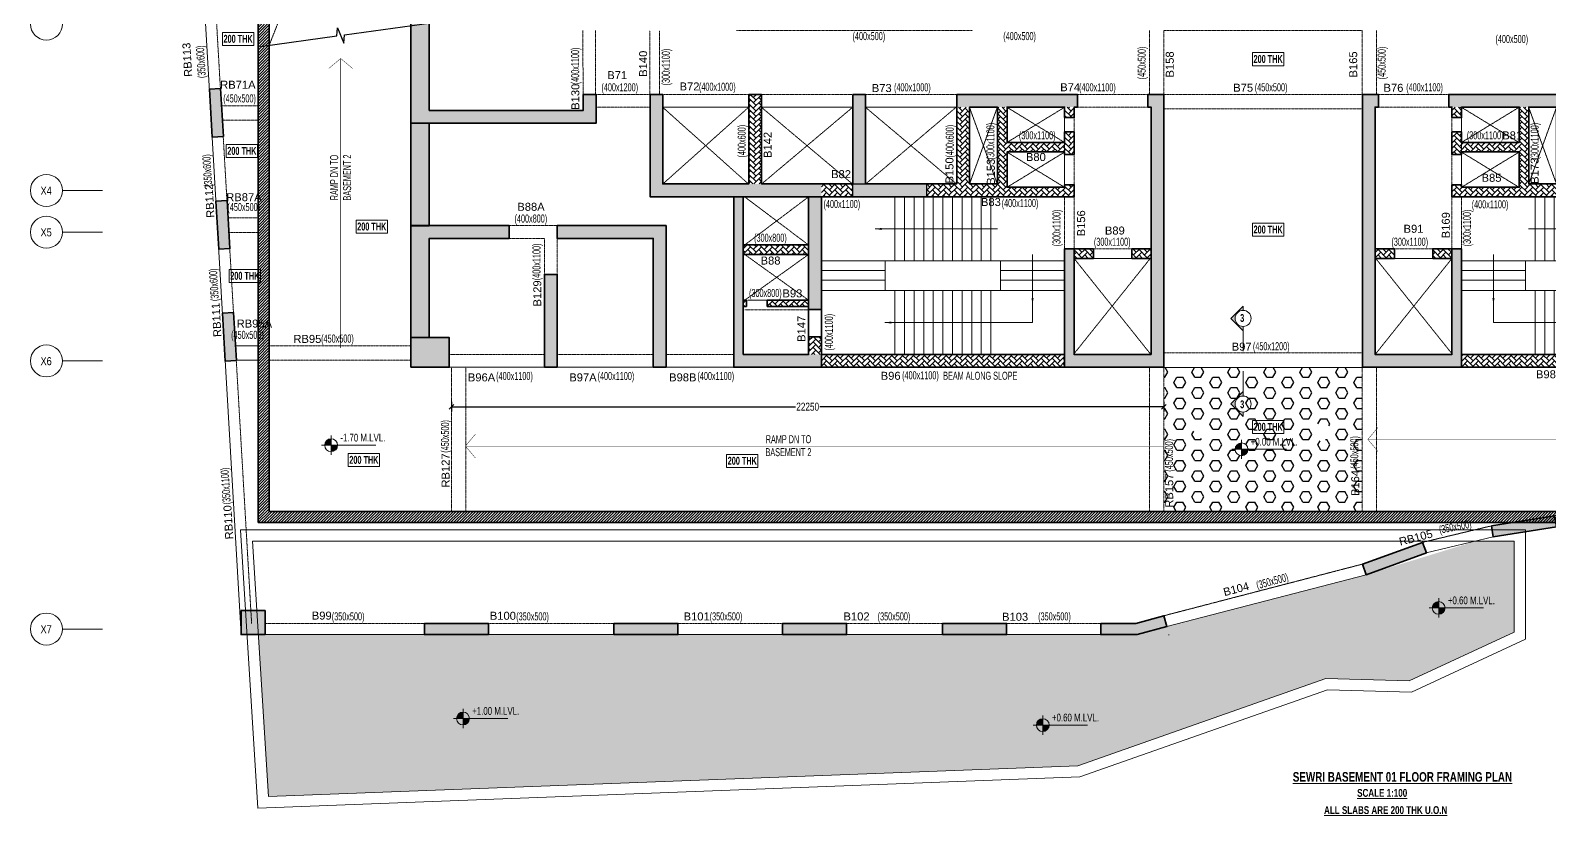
# Model space of a CAD drawing. Header units: millimetres. Extents: x -7 to 75728, y 24 to 63519.
# Drawn here: x -7 to 47456, y 528 to 25056 of the extents above; entities that cross this region are included whole.
import ezdxf
from ezdxf.enums import TextEntityAlignment as Align

# ---------------------------------------------------------------- set-up
doc = ezdxf.new("R2010")
doc.units = ezdxf.units.MM
for name, pattern in [('Grid Line', [2222.5, 1270, -317.5, 317.5, -317.5]), ('HIDDEN', [0.375, 0.25, -0.125]), ('HIDDEN2', [0.1875, 0.125, -0.0625])]:
    doc.linetypes.add(name, pattern=pattern)
for name, color, linetype, lineweight in [('A-ANNO-DIMS', 8, 'Continuous', 15), ('A-DETL-MISC', 35, 'Continuous', 15), ('A-FLOR-IDEN', 11, 'Continuous', 9), ('A-GRIDS', 8, 'Continuous', 9), ('A-HIDD-ABVE', 8, 'HIDDEN', 20), ('A-HIDD-BELW', 8, 'HIDDEN2', 20), ('G-____-____-DIMS', 7, 'Continuous', 9), ('G-ANNO-SYMB', 1, 'Continuous', 9), ('G-ANNO-TEXT', 231, 'Continuous', 9), ('S-BEAM', 7, 'Continuous', 18), ('S-BEAM-IDEN', 2, 'Continuous', 9), ('S-COL HATCH', 9, 'Continuous', 0), ('S-COLS', 5, 'Continuous', 35), ('S-GRIDS', 8, 'Continuous', 9)]:
    doc.layers.add(name, color=color, linetype=linetype, lineweight=lineweight)
for name, color, linetype in [('Beam Nos', 7, 'Continuous'), ('changes', 7, 'Continuous'), ('HATCH', 8, 'Continuous'), ('S-CUTOUT', 1, 'Continuous')]:
    doc.layers.add(name, color=color, linetype=linetype)
doc.styles.add('Arial Narrow', font='ARIALN.TTF', dxfattribs={"height": 400})
doc.styles.add('Dim.s & Anno.(Misc.)', font='ARIALN.TTF')
doc.styles.add('SC-BBS1', font='SansSerif')
doc.styles.add('SOBHA', font='swisscl.ttf')
doc.styles.add('Swis721 LtCn BT', font='swisscl.ttf', dxfattribs={"width": 0.9, "height": 233.355162})
doc.styles.add('Swis721 LtCn BT_1', font='swisscl.ttf', dxfattribs={"height": 240})
doc.styles.add('Swis721 LtCn BT_2', font='swisscl.ttf', dxfattribs={"height": 244.992296})
doc.styles.add('Swis721 LtCn BT_B', font='', dxfattribs={"width": 0.9, "height": 246.918336})
doc.styles.get('Swis721 LtCn BT_B').set_extended_font_data('Swis721 LtCn BT', bold=True)
doc.dimstyles.new('A-GFC-100', dxfattribs={"dimscale": 100, "dimtxt": 1.75, "dimasz": 1.5, "dimexe": 1.5, "dimexo": 0, "dimgap": 1, "dimtad": 1, "dimdsep": 46, "dimtxsty": 'Dim.s & Anno.(Misc.)', "dimblk": 'ARCHTICK', "dimcen": 0, "dimdle": 1.5, "dimclrd": 256, "dimclre": 8, "dimclrt": 6, "dimazin": 2, "dimtfac": 1, "dimtix": 1, "dimtmove": 2, "dimatfit": 3, "dimfxl": 1, "dimtolj": 1, "dimlwd": -1, "dimlwe": 9, "dimarcsym": 0})
doc.dimstyles.new('S-100', dxfattribs={"dimscale": 100, "dimtxt": 2.5, "dimasz": 1.5, "dimexe": 1.5, "dimexo": 1.5, "dimgap": 0.1, "dimtad": 0, "dimdec": 0, "dimrnd": 0.0005, "dimzin": 0, "dimdsep": 46, "dimtxsty": 'SOBHA', "dimblk": 'OBLIQUE', "dimcen": 0.09, "dimclrd": 8, "dimclre": 8, "dimclrt": 6, "dimadec": 0, "dimazin": 0, "dimtfac": 1, "dimtdec": 0, "dimtofl": 0, "dimtmove": 0, "dimatfit": 3, "dimfxl": 1.5, "dimfxlon": 1, "dimtolj": 1, "dimtzin": 0, "dimlwd": -1, "dimlwe": -1, "dimarcsym": 0})
pattern_1 = [(45, (-31802317.5, 20729084.55), (0, 169.7056275), [360, -120]), (135, (-31802232.65, 20729169.4), (1e-14, 169.7056275), [360, -120])]
pattern_2 = [(45, (-31802317.5, 20677155.55), (0, 169.7056275), [360, -120]), (135, (-31802232.65, 20677240.4), (1e-14, 169.7056275), [360, -120])]

# ---------------------------------------------------------------- blocks, each defined once
blk = doc.blocks.new('_ARCHTICK')
at = {"color": 0, "linetype": 'ByBlock', "const_width": 0.15}
blk.add_lwpolyline([(-0.5, -0.5), (0.5, 0.5)], dxfattribs=at)
blk = doc.blocks.new('Spot Elevations - M_Spot Elevation - Target Filled-23738-FIRST FLOOR  FRAMING PLAN _NTA_')
at = {"layer": 'G-____-____-DIMS'}
h = blk.add_hatch(color=256, dxfattribs=at)
edge = h.paths.add_edge_path(flags=0)
edge.add_line((0, 0), (-2, 0))
edge.add_arc((0, 0), 2, 90, 180, ccw=False)
edge.add_line((0, 2), (0, 0))
h = blk.add_hatch(color=256, dxfattribs=at)
edge = h.paths.add_edge_path(flags=0)
edge.add_line((0, 0), (2, 0))
edge.add_arc((0, 0), 2, 270, 360, ccw=False)
edge.add_line((0, -2), (0, 0))
for p, q in [((-3, 0), (14, 0)), ((0, -3), (0, 3))]:
    blk.add_line(p, q, dxfattribs=at)
blk.add_circle((0, 0), 2, dxfattribs=at)
blk = doc.blocks.new('A$C89844c14')
at = {"layer": 'S-COL HATCH', "transparency": 33554687}
h = blk.add_hatch(dxfattribs=at)
h.set_pattern_fill('ANSI31', color=256, scale=500)
h.set_pattern_definition([(45, (-31243118.95, 21573255.045), (-44.19417382, 44.19417382), [])])
edge = h.paths.add_edge_path()
edge.add_line((-12641, -10574), (46763, -10574))
edge.add_line((46763, -10574), (50159, -10424))
edge.add_line((50159, -10424), (50159, 18363))
edge.add_arc((65987, 101152), 84288, 235.33184, 259.17631, ccw=False)
edge.add_arc((-8443, 269), 41200, 49.9962, 101.0852)
edge.add_line((-16364, 40700), (-15224, 21151))
edge.add_line((-15224, 21151), (-12641, 21151))
edge.add_line((-12641, 21151), (-12641, -10574))
edge = h.paths.add_edge_path(flags=16)
edge.add_line((-12291, -10224), (46756, -10224))
edge.add_line((46756, -10224), (49809, -10089))
edge.add_line((49809, -10089), (49809, 18075))
edge.add_arc((65987, 101152), 84638, 235.32076, 258.98032, ccw=False)
edge.add_arc((-8443, 269), 40850, 49.9733, 100.6568)
edge.add_line((-15997, 40415), (-14893, 21501))
edge.add_line((-14893, 21501), (-12291, 21501))
edge.add_line((-12291, 21501), (-12291, -10224))
h = blk.add_hatch(color=256, dxfattribs=at)
h.dxf.hatch_style = 1
h.paths.add_polyline_path([(-14163, 2965), (-14075, 1467), (-13726, 1488), (-13813, 2985)])
h = blk.add_hatch(color=256, dxfattribs=at)
h.dxf.hatch_style = 1
h.paths.add_polyline_path([(-13958, -535), (-13871, -2033), (-13522, -2012), (-13609, -515)])
h = blk.add_hatch(color=256, dxfattribs=at)
h.dxf.hatch_style = 1
h.paths.add_polyline_path([(-13754, -4033), (-13667, -5530), (-13317, -5510), (-13405, -4012)])
h = blk.add_hatch(color=256, dxfattribs=at)
h.dxf.hatch_style = 1
h.paths.add_polyline_path([(25890, -10677), (25945, -11023), (27920, -10704), (27864, -10359)])
h = blk.add_hatch(color=256, dxfattribs=at)
h.dxf.hatch_style = 1
h.paths.add_polyline_path([(23858, -11521), (23739, -11192), (21859, -11873), (21978, -12202)])
h = blk.add_hatch(color=256, dxfattribs=at)
h.dxf.hatch_style = 1
h.paths.add_polyline_path([(-5446, -14074), (-5446, -13724), (-7446, -13724), (-7446, -14074)])
h = blk.add_hatch(color=256, dxfattribs=at)
h.dxf.hatch_style = 1
h.paths.add_polyline_path([(478, -14074), (478, -13724), (-1522, -13724), (-1522, -14074)])
h = blk.add_hatch(color=256, dxfattribs=at)
h.dxf.hatch_style = 1
h.paths.add_polyline_path([(5745, -14074), (5745, -13724), (3745, -13724), (3745, -14074)])
h = blk.add_hatch(color=256, dxfattribs=at)
h.dxf.hatch_style = 1
h.paths.add_polyline_path([(10745, -14074), (10745, -13724), (8745, -13724), (8745, -14074)])
h = blk.add_hatch(color=256, dxfattribs=at)
h.dxf.hatch_style = 1
h.paths.add_polyline_path([(15747, -13822), (15654, -13485), (14779, -13724), (13686, -13724), (13686, -14074), (14825, -14074)])
at = {"layer": 'S-COLS', "elevation": 0}
for points in [[(-12641, -10574), (46763, -10574), (50159, -10424), (50159, 18363, -0.104418), (18042, 31828, 0.226686), (-16364, 40700), (-15224, 21151), (-12641, 21151)], [(-12291, -10224), (46756, -10224), (49809, -10089), (49809, 18075, -0.103603), (17829, 31550, 0.224825), (-15997, 40415), (-14893, 21501), (-12291, 21501)]]:
    blk.add_lwpolyline(points, format="xyb", close=True, dxfattribs=at)
for points in [[(-14163, 2965), (-13813, 2985), (-13726, 1488), (-14075, 1467)], [(-13958, -535), (-13609, -515), (-13522, -2012), (-13871, -2033)], [(-13754, -4033), (-13405, -4012), (-13317, -5510), (-13667, -5530)], [(-7446, -13724), (-5446, -13724), (-5446, -14074), (-7446, -14074)], [(-1522, -13724), (478, -13724), (478, -14074), (-1522, -14074)], [(3745, -13724), (5745, -13724), (5745, -14074), (3745, -14074)], [(8745, -13724), (10745, -13724), (10745, -14074), (8745, -14074)]]:
    blk.add_lwpolyline(points, close=True, dxfattribs=at)
for points in [[(25890, -10677), (25945, -11023), (27920, -10704), (27864, -10359), (25890, -10677)], [(21859, -11873), (21978, -12202), (23858, -11521), (23739, -11192), (21859, -11873)], [(13686, -13724), (14779, -13724), (15654, -13485), (15747, -13822), (14825, -14074), (13686, -14074), (13686, -13724)]]:
    blk.add_lwpolyline(points, dxfattribs=at)
blk = doc.blocks.new('Detail View - M_Section Head - Structural Type 1-785420-STILT FLOOR FRAMING PLAN')
at = {"layer": 'G-ANNO-SYMB'}
h = blk.add_hatch(color=9, dxfattribs=at)
edge = h.paths.add_edge_path(flags=0)
edge.add_line((-8.5, 0), (-9.86, 0))
edge.add_line((-9.86, 0), (-5.99, 3.87))
edge.add_line((-5.99, 3.87), (-2.12, 0))
edge.add_line((-2.12, 0), (-3.5, 0))
edge.add_arc((-6, 0), 2.5, 360, 540)
for p, q in [((-5.99, 3.87), (-9.86, 0)), ((-5.99, 3.87), (-2.12, 0)), ((-8.5, 0), (-9.86, 0)), ((-3.5, 0), (-2.12, 0))]:
    blk.add_line(p, q, dxfattribs=at)
at = {"layer": 'G-ANNO-SYMB', "color": 5}
for p, q in [((-5.99, 3.87), (-9.86, 0)), ((-2.12, 0), (-5.99, 3.87)), ((-9.86, 0), (-8.5, 0)), ((-3.5, 0), (4.24, 0)), ((-3.5, 0), (-2.12, 0))]:
    blk.add_line(p, q, dxfattribs=at)
at = {"layer": 'G-ANNO-SYMB'}
blk.add_arc((-6, 0), 2.5, 360, 180, dxfattribs=at)
at = {"layer": 'G-ANNO-SYMB', "color": 5}
for start, end in [(360, 180), (180, 360)]:
    blk.add_arc((-6, 0), 2.5, start, end, dxfattribs=at)
blk = doc.blocks.new('_OBLIQUE')
at = {"color": 0, "linetype": 'ByBlock'}
blk.add_line((-0.5, -0.5), (0.5, 0.5), dxfattribs=at)
blk = doc.blocks.new('*D22')
at = {"layer": 'changes', "color": 8, "transparency": 16777216}
for p, q in [((13152, 13450), (13152, 13150)), ((13152, 13300), (23892, 13300)), ((35402, 13300), (24662, 13300)), ((35402, 13450), (35402, 13150))]:
    blk.add_line(p, q, dxfattribs=at)
at = {"layer": 'Defpoints', "color": 0, "transparency": 16777216}
for p in [(13152, 13941), (35402, 13941), (35402, 13300)]:
    blk.add_point(p, dxfattribs=at)
at = {"layer": 'changes', "color": 8, "transparency": 16777216, "xscale": 150, "yscale": 150, "zscale": 150, "rotation": 180}
blk.add_blockref('_OBLIQUE', (13152, 13300), dxfattribs=at)
at = {"layer": 'changes', "color": 8, "transparency": 16777216, "xscale": 150, "yscale": 150, "zscale": 150}
blk.add_blockref('_OBLIQUE', (35402, 13300), dxfattribs=at)
at = {"layer": 'changes', "color": 6, "transparency": 16777216, "insert": (24277, 13300), "char_height": 250, "attachment_point": 5, "style": 'SOBHA'}
blk.add_mtext('\\A1;22250', dxfattribs=at)
blk = doc.blocks.new('Grid - Type 1 Structural-6743905-9TH FLOOR LVL')
at = {"layer": 'A-GRIDS'}
blk.add_circle((0, 0), 4, dxfattribs=at)
blk = doc.blocks.new('A$C45bf0ae9')
at = {"layer": 'S-GRIDS', "linetype": 'Grid Line'}
for p, q in [((-17504, -200), (-18754, -200)), ((-17504, -1500), (-18754, -1500)), ((-17504, -5525), (-18754, -5525)), ((-17504, -13899), (-18754, -13899))]:
    blk.add_line(p, q, dxfattribs=at)
at = {"layer": 'A-GRIDS', "xscale": 124.9999999999999, "yscale": 124.9999999999999, "zscale": 124.9999999999999, "rotation": 89.99999999999982}
for p in [(-19254, 5000), (-19254, -200), (-19254, -1500), (-19254, -5525), (-19254, -13899)]:
    blk.add_blockref('Grid - Type 1 Structural-6743905-9TH FLOOR LVL', p, dxfattribs=at)
at = {"layer": 'A-GRIDS', "lineweight": 18, "char_height": 250, "width": 440.93, "attachment_point": 1, "style": 'Arial Narrow'}
for s, insert in [('X4', (-19437, -82)), ('X5', (-19437, -1382)), ('X6', (-19437, -5407)), ('X7', (-19437, -13781))]:
    blk.add_mtext(s, dxfattribs=dict(at, insert=insert))
blk = doc.blocks.new('A$C0bd9de3c')
at = {"layer": 'S-COL HATCH', "transparency": 33554687}
h = blk.add_hatch(color=256, dxfattribs=at)
h.dxf.hatch_style = 1
h.paths.add_polyline_path([(-2086, 1900), (-2086, 2800), (-2486, 2800), (-2486, 2300), (-7296, 2300), (-7296, 13400), (-7871, 13403), (-7871, 1900)])
h = blk.add_hatch(color=256, dxfattribs=at)
h.dxf.hatch_style = 1
h.paths.add_polyline_path([(4954, -400), (4954, 0), (0, 0), (0, 2800), (-400, 2800), (-400, -400)])
at = {"layer": 'S-COL HATCH'}
h = blk.add_hatch(dxfattribs=at)
h.set_pattern_fill('AR-HBONE', color=256, scale=30)
h.set_pattern_definition(pattern_1)
h.paths.add_polyline_path([(2684, 0), (3084, 0), (3084, 2800), (2684, 2800)])
at = {"layer": 'S-COL HATCH', "transparency": 33554687}
h = blk.add_hatch(color=256, dxfattribs=at)
h.dxf.hatch_style = 1
h.paths.add_polyline_path([(5934, 2800), (6334, 2800), (6334, 0), (5934, 0)])
at = {"layer": 'S-COL HATCH'}
h = blk.add_hatch(dxfattribs=at)
h.set_pattern_fill('AR-HBONE', color=256, scale=30)
h.set_pattern_definition(pattern_1)
h.paths.add_polyline_path([(10454, 2400), (10754, 2400), (10754, 1300), (12554, 1300), (12554, 1625), (12854, 1625), (12854, 922), (12554, 922), (12554, 1000), (10754, 1000), (10754, -100), (12554, -100), (12554, -23), (12854, -23), (12854, -400), (8234, -400), (8234, 0), (10454, 0)])
at = {"layer": 'S-COL HATCH', "transparency": 33554687}
h = blk.add_hatch(color=256, dxfattribs=at)
h.dxf.hatch_style = 1
h.paths.add_polyline_path([(9184, 2800), (12954, 2800), (12954, 2400), (9184, 2400)])
at = {"layer": 'S-COL HATCH'}
h = blk.add_hatch(dxfattribs=at)
h.set_pattern_fill('AR-HBONE', color=256, scale=30)
h.set_pattern_definition(pattern_1)
h.paths.add_polyline_path([(9184, 0), (9584, 0), (9584, 2400), (9184, 2400)])
at = {"layer": 'S-COL HATCH', "transparency": 33554687}
h = blk.add_hatch(color=256, dxfattribs=at)
h.dxf.hatch_style = 1
h.paths.add_polyline_path([(12854, -2025), (12554, -2025), (12554, -5325), (12554, -5725), (15254, -5725), (15654, -5725), (15654, -5325), (15654, -5325), (15654, 2800), (15154, 2800), (15154, 2400), (15254, 2400), (15254, -5325), (15254, -5325), (12854, -5325), (12854, -5325)])
at = {"layer": 'S-COL HATCH'}
h = blk.add_hatch(dxfattribs=at)
h.set_pattern_fill('AR-HBONE', color=256, scale=30)
h.set_pattern_definition(pattern_1)
h.paths.add_polyline_path([(12554, 2400), (12854, 2400), (12854, 2075), (12554, 2075)])
at = {"layer": 'S-COL HATCH', "transparency": 33554687}
h = blk.add_hatch(color=256, dxfattribs=at)
h.dxf.hatch_style = 1
h.paths.add_polyline_path([(24654, -2025), (24954, -2025), (24954, -5325), (24954, -5725), (22254, -5725), (21854, -5725), (21854, -5325), (21854, -5325), (21854, 2800), (22354, 2800), (22354, 2400), (22254, 2400), (22254, -5325), (22254, -5325), (24654, -5325), (24654, -5325)])
h = blk.add_hatch(color=256, dxfattribs=at)
h.dxf.hatch_style = 1
h.paths.add_polyline_path([(28324, 2800), (24554, 2800), (24554, 2400), (28324, 2400)])
at = {"layer": 'S-COL HATCH'}
h = blk.add_hatch(dxfattribs=at)
h.set_pattern_fill('AR-HBONE', color=256, scale=30)
h.set_pattern_definition(pattern_1)
h.paths.add_polyline_path([(27054, 2400), (26754, 2400), (26754, 1300), (24954, 1300), (24954, 1625), (24654, 1625), (24654, 922), (24954, 922), (24954, 1000), (26754, 1000), (26754, -100), (24954, -100), (24954, -23), (24654, -23), (24654, -400), (29274, -400), (29274, 0), (27054, 0)])
h = blk.add_hatch(dxfattribs=at)
h.set_pattern_fill('AR-HBONE', color=256, scale=30)
h.set_pattern_definition(pattern_1)
h.paths.add_polyline_path([(24954, 2400), (24654, 2400), (24654, 2075), (24954, 2075)])
at = {"layer": 'S-COL HATCH', "transparency": 33554687}
h = blk.add_hatch(color=256, dxfattribs=at)
h.dxf.hatch_style = 1
h.paths.add_polyline_path([(2514, -400), (2214, -400), (2214, -5725), (2514, -5725), (4954, -5725), (4954, -5325), (2514, -5325), (2514, -3625), (2514, -3625), (2514, -3625)])
h = blk.add_hatch(color=256, dxfattribs=at)
h.dxf.hatch_style = 1
h.paths.add_polyline_path([(4954, -400), (4554, -400), (4554, -400), (4554, -1900), (4554, -1900), (4554, -2200), (4554, -3925), (4954, -3925)])
at = {"layer": 'S-COL HATCH'}
h = blk.add_hatch(dxfattribs=at)
h.set_pattern_fill('AR-HBONE', color=256, scale=30)
h.set_pattern_definition(pattern_1)
h.paths.add_polyline_path([(5934, 0), (4954, 0), (4954, -400), (5934, -400)])
at = {"layer": 'S-COL HATCH', "transparency": 33554687}
h = blk.add_hatch(color=256, dxfattribs=at)
h.dxf.hatch_style = 1
h.paths.add_polyline_path([(5934, 0), (8234, 0), (8234, -400), (5934, -400)])
h = blk.add_hatch(color=256, dxfattribs=at)
h.dxf.hatch_style = 1
h.paths.add_polyline_path([(-4804, -1300), (-7296, -1300), (-7296, -1303), (-7871, -1303), (-7871, -4800), (-7296, -4800), (-7296, -1700), (-4804, -1700)])
h = blk.add_hatch(color=256, dxfattribs=at)
h.dxf.hatch_style = 1
h.paths.add_polyline_path([(100, -1300), (-3304, -1300), (-3304, -1700), (-300, -1700), (-300, -5725), (100, -5725)])
at = {"layer": 'S-COL HATCH'}
h = blk.add_hatch(dxfattribs=at)
h.set_pattern_fill('AR-HBONE', color=256, scale=30)
h.set_pattern_definition(pattern_1)
h.paths.add_polyline_path([(2514, -1900), (2514, -2200), (4554, -2200), (4554, -1900)])
h = blk.add_hatch(dxfattribs=at)
h.set_pattern_fill('AR-HBONE', color=256, scale=30)
h.set_pattern_definition(pattern_2)
h.paths.add_polyline_path([(13454, -2325), (13454, -2025), (12854, -2025), (12854, -2325)])
h.paths.add_polyline_path([(15254, -2325), (15254, -2025), (14654, -2025), (14654, -2325)])
h = blk.add_hatch(dxfattribs=at)
h.set_pattern_fill('AR-HBONE', color=256, scale=30)
h.set_pattern_definition(pattern_2)
h.paths.add_polyline_path([(24654, -2325), (24654, -2025), (24054, -2025), (24054, -2325)])
h.paths.add_polyline_path([(22854, -2325), (22854, -2025), (22254, -2025), (22254, -2325)])
at = {"layer": 'S-COL HATCH', "transparency": 33554687}
h = blk.add_hatch(color=256, dxfattribs=at)
h.dxf.hatch_style = 1
h.paths.add_polyline_path([(-3300, -2827), (-3696, -2827), (-3696, -5725), (-3300, -5725)])
at = {"layer": 'S-COL HATCH'}
h = blk.add_hatch(dxfattribs=at)
h.set_pattern_fill('AR-HBONE', color=256, scale=30)
h.set_pattern_definition(pattern_1)
h.paths.add_polyline_path([(2614, -3625), (2514, -3625), (2514, -3825), (2614, -3825)])
h = blk.add_hatch(dxfattribs=at)
h.set_pattern_fill('AR-HBONE', color=256, scale=30)
h.set_pattern_definition(pattern_1)
h.paths.add_polyline_path([(3264, -3625), (3264, -3825), (4554, -3825), (4554, -3625)])
at = {"layer": 'S-COL HATCH', "transparency": 33554687}
h = blk.add_hatch(color=256, dxfattribs=at)
h.dxf.hatch_style = 1
h.paths.add_polyline_path([(-7871, -4800), (-7871, -5725), (-6671, -5725), (-6671, -4800)])
at = {"layer": 'S-COL HATCH'}
h = blk.add_hatch(dxfattribs=at)
h.set_pattern_fill('AR-HBONE', color=256, scale=30)
h.set_pattern_definition(pattern_1)
h.paths.add_polyline_path([(4954, -4775), (4554, -4775), (4554, -5325), (4954, -5325)])
h = blk.add_hatch(dxfattribs=at)
h.set_pattern_fill('AR-HBONE', color=256, scale=30)
h.set_pattern_definition(pattern_1)
h.paths.add_polyline_path([(4954, -5325), (12554, -5325), (12554, -5725), (4954, -5725)])
h = blk.add_hatch(dxfattribs=at)
h.set_pattern_fill('AR-HBONE', color=256, scale=30)
h.set_pattern_definition(pattern_1)
h.paths.add_polyline_path([(32554, -5325), (24954, -5325), (24954, -5725), (32554, -5725)])
at = {"layer": 'changes'}
blk.add_lwpolyline([(5934, 0), (8234, 0), (8234, -400), (5934, -400)], close=True, dxfattribs=at)
at = {"layer": 'S-COLS'}
for p, q in [((-4804, -1300), (-4804, -1700)), ((-3304, -1300), (-3304, -1700)), ((12554, -2025), (12554, -5325)), ((12854, -2025), (12854, -5325)), ((24654, -2025), (24654, -5325)), ((24954, -2025), (24954, -5325)), ((4554, -3925), (4954, -3925)), ((4554, -4775), (4954, -4775)), ((12554, -5325), (12554, -5725)), ((24954, -5325), (24954, -5725)), ((-3700, -5725), (-3300, -5725)), ((-300, -5725), (100, -5725))]:
    blk.add_line(p, q, dxfattribs=at)
for points in [[(-7871, 1903), (-2086, 1900), (-2086, 2800), (-2486, 2800), (-2486, 2300), (-7296, 2300), (-7296, 13400), (-7871, 13403)], [(9584, 0), (10454, 0), (10454, 2400), (9584, 2400)], [(27924, 0), (27054, 0), (27054, 2400), (27924, 2400)], [(4554, -1900), (2514, -1900), (2514, -2200), (4554, -2200)]]:
    blk.add_lwpolyline(points, close=True, dxfattribs=at)
for points in [[(9184, 2800), (12954, 2800), (12954, 2400), (12854, 2400), (12854, 2075), (12554, 2075), (12554, 2400), (11654, 2400), (10754, 2400), (10754, 1300), (12554, 1300), (12554, 1625), (12854, 1625), (12854, 922), (12554, 922), (12554, 1000), (10754, 1000), (10754, -100), (11654, -100), (12554, -100), (12554, -23), (12854, -23), (12854, -400), (10754, -400), (10754, -400), (-400, -400), (-400, 2800), (0, 2800), (0, 0), (2684, 0), (2684, 2800)], [(2684, 2800), (3084, 2800)], [(3084, 2800), (3084, 0), (5934, 0), (5934, 2800)], [(5934, 2800), (6334, 2800)], [(6334, 2800), (6334, 0), (9184, 0), (9184, 2800)], [(15654, -5325), (15654, 2800), (15154, 2800), (15154, 2400), (15254, 2400), (15254, -5325), (12854, -5325)], [(21854, -5325), (21854, 2800), (22354, 2800), (22354, 2400), (22254, 2400), (22254, -5325), (24654, -5325)], [(28324, 2800), (24554, 2800), (24554, 2400), (24654, 2400), (24654, 2075), (24954, 2075), (24954, 2400), (25854, 2400), (26754, 2400), (26754, 1300), (24954, 1300), (24954, 1625), (24654, 1625), (24654, 922), (24954, 922), (24954, 1000), (26754, 1000), (26754, -100), (25854, -100), (24954, -100), (24954, -23), (24654, -23), (24654, -400), (26754, -400), (26754, -400), (37909, -400)], [(2214, -400), (2214, -5725), (2514, -5725)], [(2514, -5325), (2514, -400)], [(4554, -400), (4554, -5325)], [(4554, -5725), (4954, -5725), (4954, -400)], [(-7871, -1300), (-7871, -4800), (-7296, -4800), (-7296, -1700), (-4804, -1700)], [(-4804, -1300), (-7846, -1300)], [(100, -5725), (100, -1300), (-3304, -1300)], [(-3304, -1700), (-300, -1700), (-300, -5725)], [(12854, -2325), (13454, -2325), (13454, -2025), (12554, -2025)], [(15254, -2325), (14654, -2325), (14654, -2025), (15254, -2025)], [(22254, -2325), (22854, -2325), (22854, -2025), (22254, -2025)], [(24654, -2325), (24054, -2325), (24054, -2025), (24954, -2025)], [(-3300, -5725), (-3300, -2827), (-3700, -2827), (-3700, -5725)], [(2614, -3625), (2514, -3625)], [(2614, -3825), (2614, -3625)], [(3264, -3625), (3264, -3825)], [(4554, -3625), (3264, -3625)], [(2514, -3825), (2614, -3825)], [(3264, -3825), (4554, -3825)], [(4554, -5325), (2514, -5325)], [(12554, -5325), (4954, -5325), (4954, -5725), (15254, -5725)], [(15254, -5725), (15254, -5725), (15654, -5725), (15654, -5325)], [(22254, -5725), (22254, -5725), (21854, -5725), (21854, -5325)], [(24954, -5325), (32554, -5325), (32554, -5725), (22254, -5725)], [(2514, -5725), (4554, -5725)]]:
    blk.add_lwpolyline(points, dxfattribs=at)
at = {"layer": 'S-COLS', "elevation": 0}
blk.add_lwpolyline([(-7871, -5725), (-6671, -5725), (-6671, -4800), (-7871, -4800)], close=True, dxfattribs=at)
blk = doc.blocks.new('A$C40398dd4')
at = {"layer": 'A-ANNO-DIMS', "ltscale": 500, "elevation": 0}
blk.add_lwpolyline([(5810, 1000), (6600, 1000), (6600, 1565)], dxfattribs=at)
at = {"layer": 'A-DETL-MISC'}
for p, q in [((2300, 4925), (2300, 2925)), ((2600, 4925), (2600, 2925)), ((2900, 4925), (2900, 2925)), ((3200, 4925), (3200, 2925)), ((3500, 4925), (3500, 2925)), ((3800, 4925), (3800, 2925)), ((4100, 4925), (4100, 2925)), ((4400, 4925), (4400, 2925)), ((4700, 4925), (4700, 2925)), ((5000, 4925), (5000, 2925)), ((5300, 4925), (5300, 2925)), ((2300, 0), (2300, 2000)), ((2600, 0), (2600, 2000)), ((2900, 0), (2900, 2000)), ((3200, 0), (3200, 2000)), ((3500, 0), (3500, 2000)), ((3800, 0), (3800, 2000)), ((4100, 0), (4100, 2000)), ((4400, 0), (4400, 2000)), ((4700, 0), (4700, 2000)), ((5000, 0), (5000, 2000)), ((5300, 0), (5300, 2000))]:
    blk.add_line(p, q, dxfattribs=at)
for points in [[(2000, 2925), (0, 2925)], [(5600, 2925), (7600, 2925)], [(2000, 2625), (0, 2625)], [(5600, 2625), (7600, 2625)], [(2000, 2325), (0, 2325)], [(5600, 2325), (7600, 2325)]]:
    blk.add_lwpolyline(points, dxfattribs=at)
blk.add_lwpolyline([(5600, 2925), (5600, 2000), (2000, 2000), (2000, 2925)], close=True, dxfattribs=at)
at = {"layer": 'A-DETL-MISC', "elevation": 0}
for points in [[(2000, 2000), (0, 2000)], [(5600, 2000), (7600, 2000)]]:
    blk.add_lwpolyline(points, dxfattribs=at)
at = {"layer": 'A-ANNO-DIMS', "ltscale": 500}
for points in [[(1688, 3925), (5510, 3925)], [(6600, 1565), (6600, 3126)], [(1988, 1000), (5810, 1000)]]:
    blk.add_leader(points, dimstyle='A-GFC-100', override={"dimasz": 2, "dimtad": 0, "dimfxl": 0.18, "dimarcsym": 1}, dxfattribs=at)

msp = doc.modelspace()

# ---------------------------------------------------------------- hatches: boundary and pattern name
at = {"layer": 'A-HIDD-BELW', "transparency": 33554687}
h = msp.add_hatch(dxfattribs=at)
h.set_pattern_fill('FLEX', color=256, scale=1500, angle=30)
h.set_pattern_definition([(30, (-31343265.7, 21287501.4), (-187.5, 324.7595264), [375, -375]), (75, (-31342940.92, 21287688.9), (-187.5, 324.7595264), [93.75, -342.830086, 93.75, -530.330086])])
h.paths.add_polyline_path([(40460.7, 4811), (43069, 4732.9), (46351.7, 6259.4), (46351.7, 6868.3), (46351.7, 9099.9), (45140.2, 9099.9), (41721.6, 8051.5), (34526.2, 6179.5), (32526.2, 6179.5), (7115.4, 6179.5), (7427.9, 1127.3), (32716.2, 2081.8)])
at = {"layer": 'HATCH'}
h = msp.add_hatch(dxfattribs=at)
h.set_pattern_fill('HEX', color=9, scale=1500)
h.set_pattern_definition([(0, (-31782567.2, 21493490.9), (0, 324.7595264), [187.5, -375]), (120, (-31782567.2, 21493490.9), (-281.25, -162.3797632), [187.5, -375]), (60, (-31782379.7, 21493490.9), (-281.25, 162.3797632), [187.5, -375])])
h.paths.add_polyline_path([(35402, 14529.5), (35402, 10030.7), (41602, 10030.7), (41602, 14529.5)])
h.paths.add_polyline_path([(39151.2, 12872.5), (39151.2, 12460.7), (38173.7, 12460.7), (38173.7, 12872.5)], flags=0)
h.paths.add_polyline_path([(40606.5, 12557.7), (40744.3, 12557.7), (40357.6, 12171), (39971, 12557.7), (40106.5, 12557.7, -1)], flags=16)
h.paths.add_polyline_path([(39971, 12557.7), (40106.5, 12557.7, 1), (40606.5, 12557.7), (40744.3, 12557.7), (40357.6, 12171)], flags=0)
h.paths.add_polyline_path([(38032.3, 11970.2, -1), (37632.3, 11970.2, -1)], flags=16)
h.paths.add_polyline_path([(36970.9, 12558.9), (36835.3, 12558.9, -1), (36335.3, 12558.9), (36197.5, 12558.9), (36584.2, 12945.6)], flags=16)
h.paths.add_polyline_path([(36970.9, 12558.9), (36835.3, 12558.9, 1), (36335.3, 12558.9), (36197.5, 12558.9), (36584.2, 12945.6)], flags=16)
h.paths.add_polyline_path([(40241.8, 12360.2), (40504.5, 12360.2), (40504.5, 12880.9), (40241.8, 12880.9)], flags=24)
h.paths.add_polyline_path([(36471.3, 12288.5), (36734, 12288.5), (36734, 12809.2), (36471.3, 12809.2)], flags=24)
h.paths.add_polyline_path([(38017.8, 11949.8), (39819.2, 11949.8), (39819.2, 12455.9), (38017.8, 12455.9)], flags=24)
h.paths.add_polyline_path([(41622.7, 11299.6), (41622.7, 12572.8), (41095.5, 12572.8), (41095.5, 11299.6)], flags=9)
h.paths.add_polyline_path([(38128.8, 12407.7), (39180.7, 12407.7), (39180.7, 12928.4), (38128.8, 12928.4)], flags=24)
h.paths.add_polyline_path([(35831.2, 11209.3), (35831.2, 12482.5), (35304, 12482.5), (35304, 11209.3)], flags=9)
at = {"layer": 'S-COL HATCH', "transparency": 33554687}
h = msp.add_hatch(color=256, dxfattribs=at)
h.dxf.hatch_style = 1
h.paths.add_polyline_path([(12455.8, 22154.7), (11880.8, 22154.7), (11880.8, 18954.7), (12455.8, 18954.7)])
h = msp.add_hatch(color=256, dxfattribs=at)
h.dxf.hatch_style = 1
h.paths.add_polyline_path([(7324.8, 6180.7), (7324.8, 6930.7), (6574.8, 6930.7), (6574.8, 6180.7)])

# ---------------------------------------------------------------- linework, layer by layer
at = {"elevation": 0}
msp.add_lwpolyline([(7183.1, 24550.2), (9563.8, 24883.1), (9591.1, 25139.4), (9784.1, 24661.5), (9811.4, 24917.8), (12521.8, 25296.8)], dxfattribs=at)
at = {"layer": 'A-FLOR-IDEN', "color": 8, "flags": 128}
for points in [[(6972.2, 24994.2), (6972.2, 24582.4), (5994.7, 24582.4), (5994.7, 24994.2)], [(39151.2, 24365.2), (39151.2, 23953.4), (38173.7, 23953.4), (38173.7, 24365.2)], [(7089.7, 21494.2), (7089.7, 21082.4), (6112.2, 21082.4), (6112.2, 21494.2)], [(39151.2, 19037.8), (39151.2, 18626), (38173.7, 18626), (38173.7, 19037.8)], [(7182.2, 17591.2), (7182.2, 17179.4), (6204.7, 17179.4), (6204.7, 17591.2)], [(39151.2, 12872.5), (39151.2, 12460.7), (38173.7, 12460.7), (38173.7, 12872.5)]]:
    msp.add_lwpolyline(points, close=True, dxfattribs=at)
at = {"layer": 'A-FLOR-IDEN', "color": 8, "elevation": 0, "flags": 128}
for points in [[(11148.5, 19131.3), (11148.5, 18719.5), (10171, 18719.5), (10171, 19131.3)], [(10902.2, 11841.9), (10902.2, 11430.1), (9924.7, 11430.1), (9924.7, 11841.9)], [(22723.3, 11813.1), (22723.3, 11401.3), (21745.8, 11401.3), (21745.8, 11813.1)]]:
    msp.add_lwpolyline(points, close=True, dxfattribs=at)
at = {"layer": 'A-HIDD-ABVE', "linetype": 'HIDDEN'}
for p, q in [((7452.4, 24587.9), (11952, 36004.7)), ((19747.6, 22654.7), (22432, 20254.7)), ((19747.6, 20254.7), (22432, 22654.7)), ((22832, 22654.7), (25682, 20254.7)), ((22832, 20254.7), (25682, 22654.7)), ((26082, 22654.7), (28932, 20254.7)), ((26082, 20254.7), (28912, 22654.7)), ((29332, 22654.7), (30202, 20254.7)), ((29332, 20254.7), (30202, 22654.7)), ((30502, 22654.7), (32302, 21554.7)), ((30502, 21554.7), (32302, 22654.7)), ((46502, 22654.7), (44702, 21554.7)), ((46502, 21554.7), (44702, 22654.7)), ((47672, 22654.7), (46802, 20254.7)), ((47672, 20254.7), (46802, 22654.7)), ((30502, 20154.7), (32302, 21254.7)), ((30502, 21254.7), (32302, 20154.7)), ((46502, 20154.7), (44702, 21254.7)), ((46502, 21254.7), (44702, 20154.7)), ((22312, 19854.7), (24302, 18354.7)), ((22312, 18354.7), (24302, 19854.7)), ((22312, 18054.7), (24302, 16629.5)), ((22312, 16629.5), (24302, 18054.7)), ((34977.9, 17929.5), (32577.9, 14929.5)), ((32602, 17929.5), (35002, 14929.5)), ((44402, 17929.5), (42002, 14929.5)), ((42026.1, 17929.5), (44426.1, 14929.5))]:
    msp.add_line(p, q, dxfattribs=at)
at = {"layer": 'A-HIDD-BELW', "color": 4, "linetype": 'ByBlock', "ltscale": 500}
for p, q in [((46701.7, 9449.9), (6562.4, 9449.9)), ((6562.4, 9449.9), (7099.6, 764.7)), ((46351.7, 9099.9), (6934.7, 9099.9)), ((6934.7, 9099.9), (7427.9, 1127.3)), ((46351.7, 6259.4), (46351.7, 9099.9)), ((46701.7, 6036.1), (46701.7, 9449.9)), ((43069, 4732.9), (46351.7, 6259.4)), ((43141.4, 4380.6), (46701.7, 6036.1)), ((32716.2, 2081.8), (40460.7, 4811)), ((40460.7, 4811), (43069, 4732.9)), ((32782.4, 1734.1), (40515.5, 4459.2)), ((40515.5, 4459.2), (43141.4, 4380.6)), ((7427.9, 1127.3), (32716.2, 2081.8)), ((7099.6, 764.7), (32782.4, 1734.1))]:
    msp.add_line(p, q, dxfattribs=at)
at = {"layer": 'S-BEAM', "linetype": 'HIDDEN'}
for p, q in [((17252, 25054.7, 0), (17262, 23054.7)), ((17652, 25054.7), (17652, 23054.7)), ((19347.6, 23054.7), (19347.6, 25054.7, 0)), ((19647.6, 23054.7), (19647.6, 25054.7, 0)), ((22055.8, 25054.7, 0), (29425.8, 25054.7, 0)), ((34952, 25054.7), (34952, 23054.7)), ((35402, 25054.7), (35402, 23054.7)), ((35402, 25054.7), (41602, 25054.7)), ((41602, 25054.7), (41602, 23054.7)), ((42052, 25054.7), (42052, 23054.7)), ((17652, 23054.7), (19347.6, 23054.7)), ((19747.6, 23054.7), (22432, 23054.7)), ((22832, 23054.7), (25682, 23054.7)), ((26082, 23054.7), (28932, 23054.7)), ((32702, 23054.7), (34902, 23054.7)), ((35402, 23054.7), (41602, 23054.7)), ((44302, 23054.7), (42102, 23054.7)), ((5961.8, 22697.1), (7102, 22697.1)), ((17652, 22654.7), (19347.6, 22654.7)), ((32602, 20232.2, 0), (32602, 22654.7, 0)), ((32702, 22654.7), (34902, 22654.7)), ((35402, 22604.7), (41602, 22604.7)), ((44302, 22654.7), (42102, 22654.7)), ((44402, 20232.2, 0), (44402, 22654.7, 0)), ((5988.1, 22247.1), (7102, 22247.1)), ((32302, 18229.5), (32302, 19854.7)), ((32602, 18229.5), (32602, 19854.7)), ((44402, 18229.5), (44402, 19854.7)), ((44702, 18229.5), (44702, 19854.7)), ((6166, 19197.1), (7102, 19197.1)), ((6192.3, 18747.1), (7102, 18747.1)), ((14947.7, 18958.2), (16447.7, 18958.2)), ((14947.7, 18558.2), (16055.4, 18555.6)), ((16055.4, 17427.3), (16055.4, 18555.6)), ((16447.7, 17427.3), (16447.7, 18554.7)), ((33202, 18229.5), (34402, 18229.5)), ((43802, 18229.5), (42602, 18229.5)), ((22312, 16329.5), (24302, 16329.5)), ((11897.6, 15204.7), (7452, 15204.7)), ((11902.2, 14754.7), (7452, 14754.7)), ((13080.8, 14932.9), (16051.5, 14932.9, 0)), ((16451.5, 14932.9, 0), (19446, 14932.9, 0)), ((19851.5, 14933, 0), (21965.9, 14933, 0)), ((35402, 14979.5), (41602, 14979.5)), ((13152, 14529.5), (13152, 10029.5)), ((13602, 14529.5), (13602, 10029.5)), ((34952, 14529.5), (34952, 10030.7)), ((35402, 14529.5), (35402, 10030.7)), ((41602, 14529.5), (41602, 10030.7)), ((42052, 14529.5), (42052, 10030.7)), ((43520.8, 9073, 0), (45607.9, 9571.4, 0)), ((35402, 6770, 0), (41602, 8382.1, 0)), ((42052, 8171.2), (42052, 8166.7)), ((7324.8, 6530.7, 0), (12302, 6530.7)), ((18226.1, 6530.7, 0), (14302, 6530.7)), ((20226.1, 6530.7, 0), (23492.9, 6530.7)), ((28492.9, 6530.7, 0), (25492.9, 6530.7)), ((30492.9, 6530.7, 0), (33433.8, 6530.7))]:
    msp.add_line(p, q, dxfattribs=at)
at = {"layer": 'S-BEAM'}
for p, q in [((5611.2, 22697.1), (5611.7, 22697.1)), ((19747.6, 22654.7), (22432, 22654.7)), ((22832, 22654.7), (25682, 22654.7)), ((26082, 22654.7), (28912, 22654.7)), ((32302, 20232.2, 0), (32302, 22654.7, 0)), ((44702, 20232.2, 0), (44702, 22654.7, 0)), ((33202, 17929.5), (34402, 17929.5)), ((43802, 17929.5), (42602, 17929.5)), ((22412, 16629.5), (23062, 16629.5)), ((6048.8, 15204.7), (6048.4, 15204.7)), ((7102, 15204.7), (6399, 15204.7)), ((7102, 14754.7), (6425.2, 14754.7)), ((13080.8, 14533), (16051.5, 14533, 0)), ((16451.5, 14533, 0), (19451.5, 14533, 0)), ((19851.5, 14533, 0), (21965.9, 14533, 0)), ((35402, 14529.5), (41602, 14529.5)), ((43602.1, 8732.5, 0), (45689.2, 9231, 0)), ((35494.3, 6432.4, 0), (41721.6, 8051.5, 0)), ((7324.8, 6180.7, 0), (12302, 6180.7)), ((18226.1, 6180.7, 0), (14302, 6180.7)), ((20226.1, 6180.7, 0), (23492.9, 6180.7)), ((28492.9, 6180.7, 0), (25492.9, 6180.7)), ((30492.9, 6180.7, 0), (33433.8, 6180.7))]:
    msp.add_line(p, q, dxfattribs=at)
at = {"layer": 'S-BEAM', "ltscale": 250000, "elevation": 0}
msp.add_lwpolyline([(4595.6, 40105.2), (6574.8, 6180.7)], dxfattribs=at)
at = {"layer": 'S-BEAM', "linetype": 'HIDDEN', "elevation": 0}
for points in [[(5783.9, 25747.1), (5961.8, 22697.1)], [(5988.1, 22247.1), (6166, 19197.1)], [(6192.3, 18747.1), (6399, 15204.7)], [(6425.9, 14743.4), (6905.1, 6529.5)], [(6733, 9479.5), (6905.1, 6529.5)], [(7437.6, 6179.5), (7437.6, 6173.4)]]:
    msp.add_lwpolyline(points, dxfattribs=at)
at = {"layer": 'S-BEAM', "const_width": 12.5, "elevation": 0}
for points in [[(10062.6, 23863.4), (9687.6, 24179.7), (9312.6, 23863.4)], [(9687.6, 15137.1), (9687.6, 24179.7)], [(13899.7, 11696.3), (13583.3, 12071.3), (13899.7, 12446.3)], [(42093.7, 11904.5), (41777.3, 12279.5), (42093.7, 12654.5)], [(35402, 12071.3), (13583.3, 12071.3)], [(41777.3, 12279.5), (64992, 12279.5)]]:
    msp.add_lwpolyline(points, dxfattribs=at)
at = {"layer": 'S-BEAM-IDEN'}
msp.add_line((35549, 6179.5), (35568.5, 6179.5), dxfattribs=at)
at = {"layer": 'S-COLS', "elevation": 0}
for points in [[(12455.8, 22154.7), (11880.8, 22154.7), (11880.8, 18954.7), (12455.8, 18954.7)], [(6574.8, 6930.7), (7324.8, 6930.7), (7324.8, 6180.7), (6574.8, 6180.7)]]:
    msp.add_lwpolyline(points, close=True, dxfattribs=at)

# ---------------------------------------------------------------- block references
at = {"layer": 'Beam Nos'}
msp.add_blockref('A$C45bf0ae9', (19747.6, 20254.7), dxfattribs=at)
at = {"layer": 'G-____-____-DIMS', "xscale": 99.99999999999991, "yscale": 99.99999999999991, "zscale": 99.99999999999991}
for p in [(9389.8, 12098.7, 0), (37832.3, 11970.2, 0), (43992, 7015.9), (13509.8, 3560.8), (31622.4, 3354.9)]:
    msp.add_blockref('Spot Elevations - M_Spot Elevation - Target Filled-23738-FIRST FLOOR  FRAMING PLAN _NTA_', p, dxfattribs=at)
at = {"layer": 'G-ANNO-SYMB', "extrusion": (0, 0, -1), "yscale": 99.99999999999991, "zscale": 99.99999999999991, "rotation": 270}
for p, xscale in [((-37879.8, 15460.4), 99.99999999999991), ((-37879.8, 13985.4), -99.99999999999991)]:
    msp.add_blockref('Detail View - M_Section Head - Structural Type 1-785420-STILT FLOOR FRAMING PLAN', p, dxfattribs=dict(at, xscale=xscale))
at = {"layer": 'S-BEAM-IDEN'}
msp.add_blockref('A$C40398dd4', (24702, 14929.5), dxfattribs=at)
at = {"layer": 'S-BEAM-IDEN', "xscale": -1}
msp.add_blockref('A$C40398dd4', (52302, 14929.5), dxfattribs=at)
at = {"layer": 'S-COL HATCH', "color": 4}
msp.add_blockref('A$C89844c14', (19747.6, 20254.7), dxfattribs=at)
at = {"layer": 'S-CUTOUT'}
msp.add_blockref('A$C0bd9de3c', (19751.5, 20258.2, 0), dxfattribs=at)

# ---------------------------------------------------------------- texts
at = {"layer": 'A-FLOR-IDEN', "color": 1, "char_height": 246.92, "width": 1155, "attachment_point": 2, "line_spacing_factor": 0.964267, "style": 'Swis721 LtCn BT_B'}
for insert in [(6483.4, 24916.2), (38662.4, 24287.2), (6600.9, 21416.2), (10659.8, 19053.3), (38662.4, 18959.8), (6693.4, 17513.2), (38662.4, 12794.5), (10413.4, 11763.8), (22234.6, 11735.1)]:
    msp.add_mtext('200 THK', dxfattribs=dict(at, insert=insert))
at = {"layer": 'Beam Nos', "style": 'SC-BBS1'}
for s, rotation, p in [('RB113', 93.339, (5094, 24149.6, 0)), ('RB112', 93.339, (5790.5, 19747.1, 0)), ('RB111', 93.339, (6007.7, 16023.1, 0)), ('RB110', 93.339, (6376.6, 9701.6, 0)), ('RB105', 14.57455, (43326.8, 9018.4, 0)), ('B104', 14.57455, (37713.3, 7411.4, 0))]:
    msp.add_text(s, height=250, rotation=rotation, dxfattribs=at).set_placement(p, align=Align.BOTTOM_CENTER)
at = {"layer": 'Beam Nos', "color": 3, "style": 'SC-BBS1'}
for s, p in [('B140', (19335.8, 24014.3)), ('B158', (35789.9, 23993.3, 0)), ('B165', (41519.2, 23993.1, 0)), ('B130', (17218.5, 22982.6, 0)), ('B142', (23227.5, 21477.4)), ('B150', (28906.5, 20682.1)), ('B153', (30199.1, 20640.3, 0)), ('B173', (47188.2, 20671.3)), ('B156', (33020, 19030.2, 0)), ('B169', (44413.1, 18970.7, 0)), ('B129', (16029, 16840.2, 0)), ('B147', (24280.6, 15733.8, 0)), ('RB127', (13165, 11309.6)), ('RB157', (35770.7, 10680.1, 0)), ('B164', (41582.4, 10919, 0))]:
    msp.add_text(s, height=250, rotation=90, dxfattribs=at).set_placement(p, align=Align.BOTTOM_CENTER)
for s, p in [('B71', (18326.3, 23457.7)), ('RB71A', (6475.5, 23159.7)), ('B72', (20586.5, 23105.5)), ('B73', (26590.8, 23055.5)), ('B74', (32477.4, 23079.7)), ('B75', (37881.8, 23066.4)), ('B76', (42577.3, 23062.9)), ('B81', (46286.5, 21576.6)), ('B80', (31405.8, 20900.6)), ('B82', (25319, 20365.3)), ('B85', (45641.8, 20251.6)), ('RB87A', (6664.6, 19646.1, 0)), ('B88A', (15633.1, 19345.9)), ('B83', (30000.5, 19495.2)), ('B91', (43204.2, 18659.3, 0)), ('B89', (33873.2, 18604.4)), ('B88', (23116.8, 17666.6)), ('B93', (23799.7, 16640.8, 0)), ('RB95A', (6990.5, 15698, 0)), ('RB95', (8646.9, 15218.7, 0)), ('B97', (37835.5, 14977.5, 0)), ('B96A', (14087.6, 14017.3, 0)), ('B97A', (17256.3, 14017.3, 0)), ('B98B', (20375.7, 14017.3, 0)), ('B96', (26870, 14066.6, 0)), ('B98', (47341.4, 14114.5, 0)), ('B99', (9095.9, 6575.8, 0)), ('B100', (14754.2, 6570.9, 0)), ('B101', (20808.9, 6549.8, 0)), ('B102', (25803.4, 6549.9, 0)), ('B103', (30758.2, 6539.6, 0))]:
    msp.add_text(s, height=250, dxfattribs=at).set_placement(p, align=Align.BOTTOM_CENTER)
at = {"layer": 'G-____-____-DIMS', "char_height": 240, "width": 1683.881, "attachment_point": 1, "line_spacing_factor": 0.970126, "style": 'Swis721 LtCn BT_1'}
for s, insert in [('-1.70 M.LVL.', (9675.2, 12454.3, 0)), ('+0.60 M.LVL.', (44277.4, 7371.5)), ('+1.00 M.LVL.', (13795.2, 3916.4)), ('+0.60 M.LVL.', (31907.8, 3710.5))]:
    msp.add_mtext(s, dxfattribs=dict(at, insert=insert))
at = {"layer": 'G-____-____-DIMS', "color": 1, "insert": (38117.7, 12325.8, 0), "char_height": 240, "width": 1683.881, "attachment_point": 1, "line_spacing_factor": 0.970126, "style": 'Swis721 LtCn BT_1'}
msp.add_mtext('+0.00 M.LVL.', dxfattribs=at)
at = {"layer": 'G-ANNO-SYMB', "color": 5, "char_height": 246.9, "width": 330, "line_spacing_factor": 0.964267, "style": 'Swis721 LtCn BT_B'}
for insert, attachment_point in [((37853.2, 16196.3), 2), ((37853.2, 13249.5), 8)]:
    msp.add_mtext('3', dxfattribs=dict(at, insert=insert, attachment_point=attachment_point))
at = {"layer": 'G-ANNO-TEXT', "color": 6, "insert": (39433, 1887.6), "char_height": 300, "width": 6923.66, "attachment_point": 1, "line_spacing_factor": 0.971848, "style": 'Swis721 LtCn BT_2'}
msp.add_mtext('{\\fSwis721 LtCn BT|b1|i0|c0|p34;\\LSEWRI BASEMENT 01 FLOOR FRAMING PLAN }', dxfattribs=at)
at = {"layer": 'G-ANNO-TEXT', "color": 1, "char_height": 244.992, "attachment_point": 1, "line_spacing_factor": 0.971848, "style": 'Swis721 LtCn BT_2'}
for s, insert, width in [('{\\fSwis721 LtCn BT|b1|i0|c0|p34;\\LSCALE 1:100}', (41444.2, 1360), 1551.037), ('{\\fSwis721 LtCn BT|b1|i0|c0|p34;\\LALL SLABS ARE 200 THK U.O.N}', (40409.9, 821.6), 3728.693)]:
    msp.add_mtext(s, dxfattribs=dict(at, insert=insert, width=width))
at = {"layer": 'S-BEAM-IDEN', "style": 'Swis721 LtCn BT', "width": 0.8}
for s, p in [('(400x500)', (25679.3, 24753.7, 0)), ('(400x500)', (30388.3, 24753.7, 0)), ('(400x500)', (45764.7, 24663.4, 0)), ('(400x1100)', (42977.6, 23154.1)), ('(300x1100)', (44869.1, 21654.8, 0)), ('(300x1100)', (42513.8, 18328.9)), ('RAMP DN TO', (22967, 12161.3, 0)), ('BASEMENT 2', (22959.4, 11756.4, 0))]:
    msp.add_text(s, height=250, dxfattribs=at).set_placement(p)
for s, rotation, p in [('(350x600)', 93.60442, (5476.3, 23574.8, 0)), ('(400x1100)', 90, (17136.4, 23372.7)), ('(300x1100)', 90, (19968.7, 23337.2)), ('(450x500)', 90, (34836.6, 23527.5, 0)), ('(450x500)', 90, (42334, 23527.5, 0)), ('(400x1200)', 360, (17833.6, 23154.1)), ('(400x1000)', 360, (20881.1, 23171.9)), ('(400x1000)', 360, (26975.4, 23154.1)), ('(400x1100)', 360, (32755.4, 23154.1)), ('(450x500)', 360, (38245.8, 23154.1)), ('(450x500)', 360, (6019.1, 22806.7, 0)), ('(400x600)', 90, (22340.5, 21086.2, 0)), ('(400x600)', 90, (28840.5, 21086.2, 0)), ('(300x1100)', 90, (30110.5, 21023.5, 0)), ('(300x1100)', 360, (30876.9, 21654.8, 0)), ('(300x1100)', 90, (47112.5, 21023.5, 0)), ('(350x600)', 93.60442, (5674.7, 20174.3, 0)), ('RAMP DN TO', 90, (9608.3, 19750.9)), ('BASEMENT 2', 90, (10013.2, 19743.3)), ('(450x500)', 360, (6148.8, 19413.3)), ('(400x1100)', 360, (24772.2, 19508.8)), ('(400x1100)', 360, (30338.1, 19537.6)), ('(400x1100)', 360, (45022.5, 19498.4)), ('(400x800)', 360, (15119.5, 19054.1, 0)), ('(300x1100)', 90, (32175.1, 18309.9, 0)), ('(300x1100)', 90, (44995.5, 18309.9, 0)), ('(300x800)', 360, (22603.1, 18454.1, 0)), ('(300x1100)', 360, (33219.1, 18328.9)), ('(400x1100)', 90, (15929.9, 17252.8)), ('(350x600)', 93.60442, (5882.8, 16607.2, 0)), ('(300x800)', 360, (22445.1, 16728.9)), ('(450x500)', 360, (6265.3, 15420.9)), ('(400x1100)', 90, (25063.1, 15055.6, 0)), ('(450x500)', 360, (9076.7, 15303.8)), ('(450x1200)', 360, (38187.3, 15065.3)), ('(400x1100)', 360, (14545.3, 14135.5, 0)), ('(400x1100)', 360, (17714, 14135.5, 0)), ('(400x1100)', 360, (20833.4, 14135.5, 0)), ('(400x1100)', 360, (27227.7, 14158.1, 0)), ('BEAM ALONG SLOPE', 360, (28511.4, 14143.4, 0)), ('(450x500)', 90, (13072.8, 11864.3)), ('(450x500)', 90, (35689.5, 11271.8)), ('(450x500)', 90, (41481.1, 11362.1)), ('(350x1100)', 93.60442, (6253.2, 10258.6, 0)), ('(350x500)', 10.78837, (44028.3, 9334.4)), ('(350x500)', 15.48324, (38332.5, 7596.9)), ('(350x500)', 360, (9410.1, 6626.3)), ('(350x500)', 360, (15172.9, 6626.3)), ('(350x500)', 360, (21215.9, 6626.3)), ('(350x500)', 360, (26463.6, 6626.3)), ('(350x500)', 360, (31478.6, 6626.3))]:
    msp.add_text(s, height=250, rotation=rotation, dxfattribs=at).set_placement(p)

# ---------------------------------------------------------------- dimensions: what is measured, and where the dimension line sits
at = {"layer": 'changes'}
dim = msp.add_linear_dim(base=(35402, 13299.9), p1=(13152, 13940.9), p2=(35402, 13940.9), dimstyle='S-100', dxfattribs=at)
dim.commit()
dim.dimension.update_dxf_attribs({"geometry": '*D22', "text_midpoint": (24277, 13299.9)})

doc.saveas('drawing.dxf')
